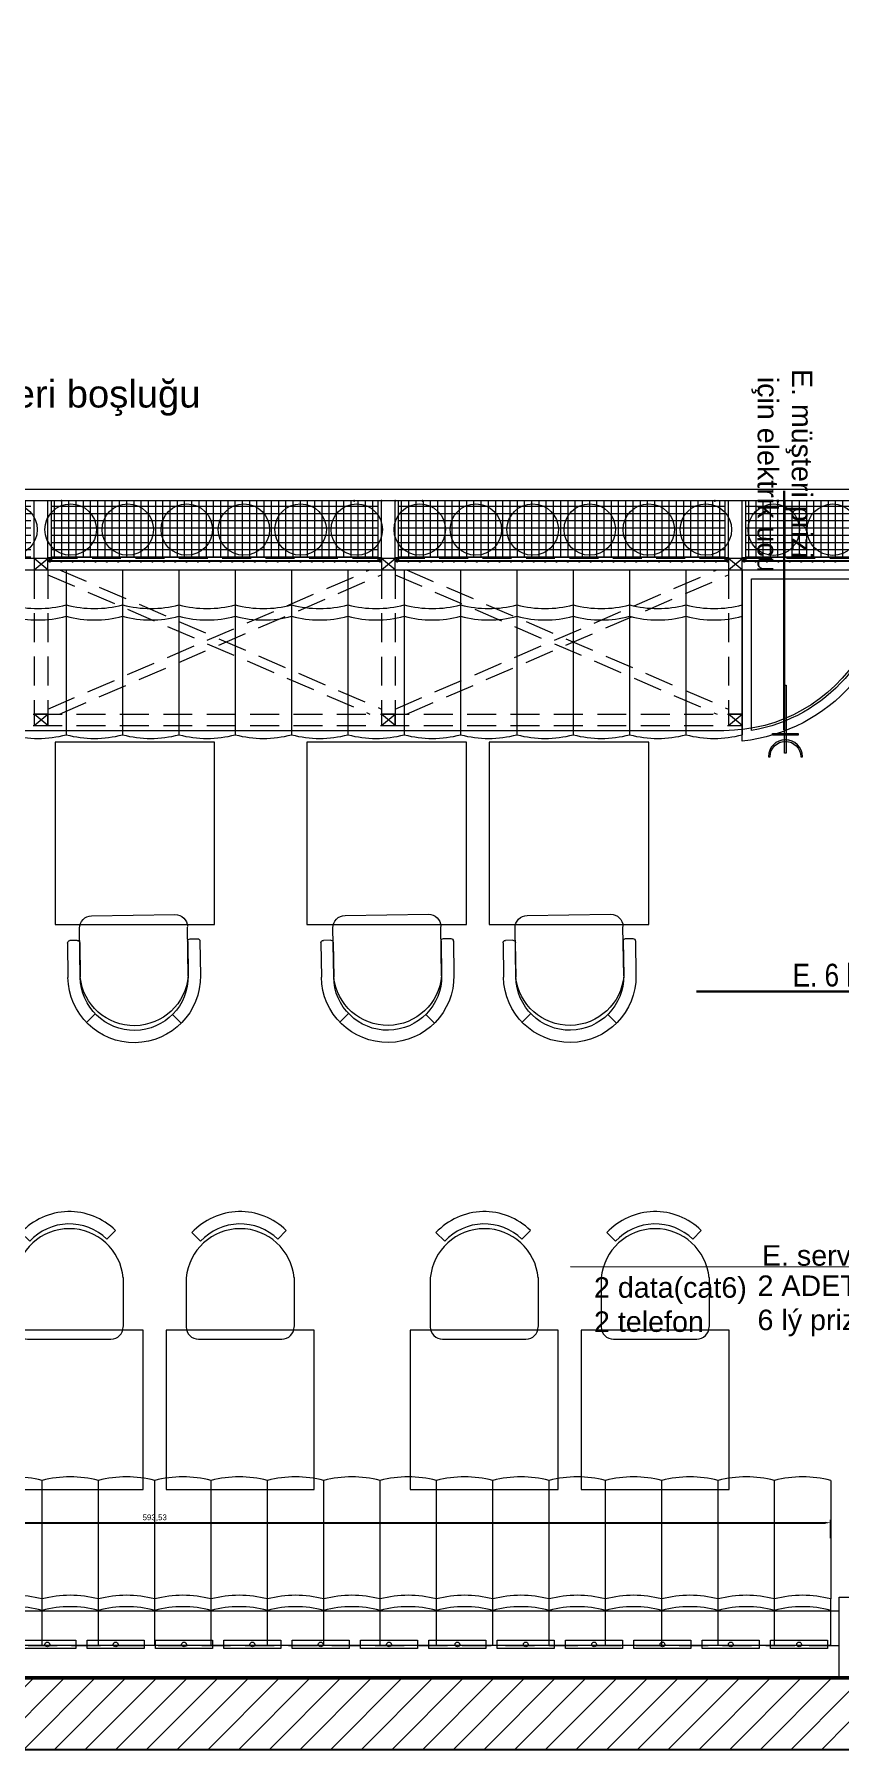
# Model space of a CAD drawing. Header units: millimetres. Extents: x 54215 to 67697, y 23496 to 56611.
# Drawn here: x 60678 to 61032, y 46832 to 47584 of the extents above; entities that cross this region are included whole.
import ezdxf

# ---------------------------------------------------------------- set-up
doc = ezdxf.new("R2010")
doc.units = ezdxf.units.MM
doc.linetypes.add('DASHED', pattern=[19.049999999999997, 12.7, -6.349999999999998])
for name, color, linetype, lineweight in [('- 0.09', 9, 'Continuous', 9), ('- 0.50', 30, 'Continuous', 50), ('1-kutu profil', 5, 'Continuous', 0), ('no3_ahsap gorunus on ince', 32, 'Continuous', 13), ('no3_duvar kaplama', 8, 'Continuous', 0), ('no3_elektrik işaretleri', 10, 'Continuous', 0), ('no3_kutu profil gorunus', 8, 'Continuous', 0), ('no3_kutuprofil kesit', 74, 'Continuous', 18), ('no3_tefriş arka ince', 65, 'Continuous', 13), ('no3_tefriş izdüşüm', 87, 'Continuous', 15), ('no3_yazı elektrik', 10, 'Continuous', 0), ('t_elektrik', 1, 'Continuous', 30), ('t_yazı', 154, 'Continuous', 25)]:
    doc.layers.add(name, color=color, linetype=linetype, lineweight=lineweight)
doc.layers.add('0 rölöve', color=7, linetype='Continuous', true_color=0xf1380e)
for name, color, linetype, lineweight, true_color in [('no3_ahsap kesit on', 7, 'Continuous', 20, 0xfca103), ('no3_sandalye masa', 7, 'Continuous', 15, 0x9e0025), ('no3_tefriş ön ince', 7, 'Continuous', 18, 0x8c1aff)]:
    doc.layers.add(name, color=color, linetype=linetype, lineweight=lineweight, true_color=true_color)
doc.styles.add('1.50', font='ARIALN.TTF', dxfattribs={"height": 10})
doc.styles.get("Standard").update_dxf_attribs({"font": 'arial.ttf'})
doc.dimstyles.new('ISO-25', dxfattribs={"dimtxt": 2.5, "dimasz": 2.5, "dimexe": 1.25, "dimexo": 0.625, "dimtad": 1, "dimtxsty": 'Standard', "dimcen": 2.5, "dimadec": 0, "dimazin": 0, "dimtfac": 1, "dimtmove": 0, "dimatfit": 3, "dimfxl": 1, "dimarcsym": 0})

# ---------------------------------------------------------------- blocks, each defined once
blk = doc.blocks.new('madalyon kolçaklı')
at = {"layer": 'no3_sandalye masa'}
for p, q in [((4863.147661592801, 1691.911436636101, 1.01617783e-08), (4859.286053563566, 1695.664044564981, 1.01617783e-08)), ((4897.035227537055, 1692.796708558625, 1.01617783e-08), (4900.787835465933, 1696.658316587859, 1.01617783e-08)), ((4851.446374099143, 1660.729588599074, 1.01617783e-08), (4851.44682958563, 1675.806511669628, 1.01617783e-08)), ((4856.831444034483, 1675.775450875446, 1.01617783e-08), (4856.830793338531, 1654.236989346991, 1.01617783e-08)), ((4856.830989481537, 1660.729425924977, 1.01617783e-08), (4856.831444967941, 1675.806348995448, 1.01617783e-08)), ((4904.197536841923, 1676.02376821663, 1.01617783e-08), (4904.196886146722, 1654.485306687609, 1.01617783e-08)), ((4904.215604843923, 1660.727994394985, 1.01617783e-08), (4904.216060331581, 1675.804917464075, 1.01617783e-08)), ((4909.600220225566, 1660.727831721454, 1.01617783e-08), (4909.600675713307, 1675.804754790628, 1.01617783e-08)), ((4855.777456315483, 1659.65253467628, 1.01617783e-08), (4852.543982364013, 1659.652632362569, 1.01617783e-08)), ((4905.26907293904, 1659.65103949213, 1.01617783e-08), (4908.502546891057, 1659.650941805067, 1.01617783e-08)), ((4862.215246980232, 1648.883109409857, 1.01617783e-08), (4898.812101479025, 1648.882003787103, 1.01617783e-08))]:
    blk.add_line(p, q, dxfattribs=at)
for centre, radius, start, end in [((4880.523752649781, 1675.805633229782, 1.01617783e-08), 29.07692307676503, 359.9982690281315, 179.9982690281314), ((4880.526554382396, 1673.598433568689, 1.01617783e-08), 23.79490825268655, 5.395363605496814, 174.7506173611135), ((4880.523752649781, 1675.805633229782, 1.01617783e-08), 23.69230769223376, 359.9982690281315, 179.9982690281314), ((4852.544014898835, 1660.729555439013, 1.01617783e-08), 1.076923076919996, 177.7940415077246, 269.9982690586908), ((4855.777488850851, 1660.729457751951, 1.01617783e-08), 1.076923076919795, 269.9982690586908, 357.5063626607205), ((4905.269105475782, 1660.727962566545, 1.01617783e-08), 1.076923076919795, 182.4901753923731, 269.9982690586908), ((4908.502579425835, 1660.727864881472, 1.01617783e-08), 1.076923076919996, 269.9982690586908, 2.202496544016884), ((4862.215409654134, 1654.267724791998, 1.01617783e-08), 5.38461538459849, 179.9982690281314, 269.9982690586908), ((4898.812264152931, 1654.266619169243, 1.01617783e-08), 5.38461538459849, 269.9982690586908, 359.9982690281315)]:
    blk.add_arc(centre, radius, start, end, dxfattribs=at)
blk = doc.blocks.new('asmakatplanblok')
at = {"layer": '- 0.09'}
h = blk.add_hatch(dxfattribs=at)
h.set_pattern_fill('ANSI31', color=256, scale=3)
h.set_pattern_definition([(45, (61649.38900698367, 25204.2908444879), (-6.735192090801863, 6.735192090801865), [])])
h.paths.add_polyline_path([(64394.00048439352, 26197.68444731316), (64394.00048439352, 26174.39249642639), (64406.23510970133, 26174.39249642639), (64406.23510970133, 26197.68444731316)])
h.paths.add_polyline_path([(64138.50048439352, 26868.78180194117), (63630.50048439355, 26869.78180194116), (63630.50048439355, 26835.78180194117), (64138.50048439352, 26835.78180194117)])
h.paths.add_polyline_path([(62945.00048439354, 26019.78180194116), (64136.00048439354, 26019.78180194116), (64136.00048439354, 26051.28180194117), (63630.50048439355, 26051.28180194117), (63630.50048439355, 26020.78180194117), (63557.50048439355, 26020.78180194117), (63557.50048439355, 26051.28180194117), (62945.00048439354, 26051.28180194117)])
h.paths.add_polyline_path([(63557.00048439357, 26868.78180194117), (62945.00048439354, 26868.78180194117), (62945.00048439354, 26834.78180194116), (63557.00048439355, 26834.78180194116)])
h.paths.add_polyline_path([(64209.00048439355, 26019.78180194116), (64433.01596414103, 26019.78180194116), (64433.01596414103, 26868.78180194117), (64212.00048439354, 26868.78180194117), (64212.00048439354, 26831.78180194116), (64347.50048439354, 26831.78180194116), (64347.50048439354, 26823.28180194117), (64394.00048439352, 26823.28180194117), (64394.00048439352, 26085.78180194117), (64372.06451589317, 26085.78180194117), (64372.06451589317, 26051.28180194117), (64209.00048439355, 26051.28180194117)])
at = {"layer": 'no3_duvar kaplama'}
h = blk.add_hatch(dxfattribs=at)
h.set_pattern_fill('NET', color=256)
h.set_pattern_definition([(9.199999999999998e-15, (-1.45519e-11, 0), (0, 3.174999999999998), []), (90, (-1.45519e-11, 0), (-3.174999999999998, 2e-16), [])])
edge = h.paths.add_edge_path(flags=17)
edge.add_line((63565.35333459888, 26567.82364310756), (63512.04525068808, 26567.82364310756))
edge.add_line((63512.04525068808, 26567.82364310756), (63512.04525068808, 26543.07889600084))
edge.add_line((63512.04525068808, 26543.07889600084), (63572.23685148214, 26543.07889600084))
edge.add_arc((63502.50048439352, 26537.00937334391), 70.00000000000753, 4.974218061164924, 26.11688853062726)
edge = h.paths.add_edge_path()
edge.add_line((63600.27381252236, 26567.5183986771), (63565.35333459888, 26567.82364310755))
edge.add_arc((63502.50048439352, 26537.00937334391), 70.00000000000765, 4.974218061164777, 26.11688853062708, ccw=False)
edge.add_line((63572.23685148214, 26543.07889600084), (63611.29919174477, 26542.77365157038))
edge.add_line((63611.29919174477, 26542.77365157038), (63600.27381252233, 26567.5183986771))
h.paths.add_polyline_path([(63503.04525068808, 26567.82364310756), (63359.65905911447, 26567.82364310756), (63359.65905911447, 26543.07889600084), (63503.04525068808, 26543.07889600084)], flags=17)
h.paths.add_polyline_path([(63350.65905911443, 26567.82364310756), (63207.27286754082, 26567.82364310756), (63207.27286754082, 26543.07889600084), (63350.65905911443, 26543.07889600084)], flags=17)
h.paths.add_polyline_path([(63198.27286754081, 26567.82364310756), (63054.88667596718, 26567.82364310756), (63054.88667596718, 26543.07889600084), (63198.27286754081, 26543.07889600084)], flags=17)
edge = h.paths.add_edge_path()
edge.add_line((63597.89802330107, 26567.82364310756), (62895.00048439355, 26567.82364310756))
edge.add_line((63045.88667596719, 26543.07889600084), (63045.88667596719, 26567.82364310756))
edge.add_line((63045.88667596719, 26543.07889600084), (62902.50048439357, 26543.07889600084))
edge.add_line((62902.50048439357, 26543.07889600084), (62902.50048439357, 26567.82364310756))
at = {"layer": '- 0.50'}
blk.add_line((62945.00048439354, 26051.28180194117), (63557.50048439355, 26051.28180194117), dxfattribs=at)
at = {"layer": '0 rölöve'}
blk.add_lwpolyline([(64212.00048439354, 26868.78180194117), (64433.01596414103, 26868.78180194117), (64433.01596414103, 26019.78180194116), (62945.00048439354, 26019.78180194116)], dxfattribs=at)
at = {"layer": 'no3_ahsap gorunus on ince'}
for p, q in [((62949.40048439356, 26080.68180194117), (63552.66216507872, 26080.68180194117)), ((63522.00048439354, 26051.28180194116), (62945.91333565527, 26051.28180194116))]:
    blk.add_line(p, q, dxfattribs=at)
at = {"layer": 'no3_ahsap kesit on'}
for points in [[(63192.99534388887, 26067.78180194116), (63217.99470132577, 26067.78180194116), (63217.99470132577, 26064.18180194116), (63192.99534388887, 26064.18180194116), (63192.99534388887, 26067.78180194116)], [(63222.99470132577, 26067.78180194116), (63247.99405876268, 26067.78180194116), (63247.99405876268, 26064.18180194116), (63222.99470132577, 26064.18180194116), (63222.99470132577, 26067.78180194116)], [(63252.99405876268, 26067.78180194116), (63277.9934161996, 26067.78180194116), (63277.9934161996, 26064.18180194116), (63252.99405876268, 26064.18180194116), (63252.99405876268, 26067.78180194116)], [(63282.99341619961, 26067.78180194116), (63307.99277363652, 26067.78180194116), (63307.99277363652, 26064.18180194116), (63282.99341619961, 26064.18180194116), (63282.99341619961, 26067.78180194116)], [(63312.99277363652, 26067.78180194116), (63337.99213107344, 26067.78180194116), (63337.99213107344, 26064.18180194116), (63312.99277363652, 26064.18180194116), (63312.99277363652, 26067.78180194116)], [(63342.99213107343, 26067.78180194116), (63367.99148851035, 26067.78180194116), (63367.99148851035, 26064.18180194116), (63342.99213107343, 26064.18180194116), (63342.99213107343, 26067.78180194116)], [(63372.99148851035, 26067.78180194116), (63397.99084594726, 26067.78180194116), (63397.99084594726, 26064.18180194116), (63372.99148851035, 26064.18180194116), (63372.99148851035, 26067.78180194116)], [(63402.99084594726, 26067.78180194116), (63427.99020338418, 26067.78180194116), (63427.99020338418, 26064.18180194116), (63402.99084594726, 26064.18180194116), (63402.99084594726, 26067.78180194116)], [(63432.99020338418, 26067.78180194116), (63457.98956082107, 26067.78180194116), (63457.98956082107, 26064.18180194116), (63432.99020338418, 26064.18180194116), (63432.99020338418, 26067.78180194116)], [(63462.98956082107, 26067.78180194116), (63487.98891825801, 26067.78180194116), (63487.98891825801, 26064.18180194116), (63462.98956082107, 26064.18180194116), (63462.98956082107, 26067.78180194116)], [(63492.98891825799, 26067.78180194116), (63517.98827569492, 26067.78180194116), (63517.98827569492, 26064.18180194116), (63492.98891825799, 26064.18180194116), (63492.98891825799, 26067.78180194116)], [(63522.98827569492, 26067.78180194116), (63547.98763313182, 26067.78180194116), (63547.98763313182, 26064.18180194116), (63522.98827569492, 26064.18180194116), (63522.98827569492, 26067.78180194116)]]:
    blk.add_lwpolyline(points, dxfattribs=at)
at = {"layer": 'no3_duvar kaplama'}
blk.add_lwpolyline([(63553.10048439354, 26051.28180194117), (63553.10048439354, 26086.68180194117), (63648.75048439355, 26086.68180194117)], dxfattribs=at)
at = {"layer": 'no3_kutu profil gorunus'}
for p, q in [((63598.03798161932, 26572.82364310755), (62895.00048439355, 26572.82364310755)), ((63602.98070104159, 26567.82364310756), (62895.00048439355, 26567.82364310756)), ((63199.77286754082, 26542.60510101832), (63199.77286754082, 26567.82364310756)), ((63205.77286754082, 26542.60510101832), (63205.77286754082, 26567.82364310756)), ((63207.27286754082, 26543.07889600084), (63207.27286754082, 26567.82364310756)), ((63350.65905911443, 26543.07889600084), (63350.65905911443, 26567.82364310756)), ((63352.15905911447, 26542.60510101832), (63352.15905911447, 26567.82364310756)), ((63358.15905911443, 26542.60510101832), (63358.15905911443, 26567.82364310756)), ((63359.65905911447, 26543.07889600084), (63359.65905911447, 26567.82364310756)), ((63503.04525068808, 26543.07889600084), (63503.04525068808, 26567.82364310756)), ((63504.54525068808, 26542.60510101832), (63504.54525068808, 26567.82364310756)), ((63510.54525068808, 26542.60510101832), (63510.54525068808, 26567.82364310756)), ((63512.04525068808, 26543.07889600084), (63512.04525068808, 26567.82364310756)), ((63352.15905911443, 26541.27889600083), (63205.77286754082, 26541.27889600084)), ((63350.65905911443, 26543.07889600084), (63207.27286754082, 26543.07889600084)), ((63350.65905911443, 26541.57889600084), (63207.27286754082, 26541.57889600084)), ((63504.54525068808, 26541.27889600083), (63358.15905911443, 26541.27889600084)), ((63503.04525068808, 26543.07889600084), (63359.65905911447, 26543.07889600084)), ((63503.04525068808, 26541.57889600084), (63359.65905911447, 26541.57889600084)), ((63612.80534500683, 26541.27889600084), (63510.54525068808, 26541.27889600084)), ((63611.30534500683, 26543.07889600084), (63512.04525068808, 26543.07889600084)), ((63611.30534500683, 26541.57889600084), (63512.04525068808, 26541.57889600084)), ((62895.00048439357, 26537.60510101832), (63618.80534500683, 26537.60510101832))]:
    blk.add_line(p, q, dxfattribs=at)
at = {"layer": 'no3_kutu profil gorunus', "linetype": 'DASHED'}
for p, q in [((63618.80534500683, 26542.57889600085), (62895.00048439352, 26542.57889600085)), ((63199.77286754082, 26537.60510101833), (63199.77286754082, 26469.30510101833)), ((63205.77286754082, 26537.60510101832), (63205.77286754082, 26469.30510101832)), ((63205.77286754081, 26476.48407801114), (63347.12000471463, 26537.60510101832)), ((63205.77286754081, 26535.42612402548), (63347.12000471466, 26474.30510101831)), ((63210.81192194061, 26537.60510101832), (63352.15905911443, 26476.48407801116)), ((63210.81192194061, 26474.30510101831), (63352.15905911443, 26535.42612402548)), ((63352.15905911447, 26537.57889600083), (63352.15905911447, 26469.27889600084)), ((63358.15905911443, 26537.60510101832), (63358.15905911443, 26469.30510101832)), ((63358.15905911434, 26476.45787299366), (63499.50619628817, 26537.57889600083)), ((63358.15905911434, 26535.39991900801), (63499.5061962882, 26474.27889600084)), ((63363.19811351414, 26537.57889600085), (63504.54525068798, 26476.45787299369)), ((63363.19811351414, 26474.27889600084), (63504.54525068798, 26535.39991900801)), ((63504.54525068799, 26537.57889600083), (63504.54525068799, 26469.27889600084)), ((63510.54525068798, 26537.57889600083), (63510.54525068798, 26469.27889600084)), ((62894.48474897863, 26474.30510101831), (63510.54525068795, 26474.30510101831)), ((63199.77286754082, 26469.30510101832), (63205.77286754082, 26474.30510101832)), ((63205.77286754082, 26469.30510101832), (63199.77286754082, 26474.30510101832)), ((63352.15905911447, 26469.30510101832), (63358.15905911443, 26474.30510101832)), ((63358.15905911443, 26469.30510101832), (63352.15905911447, 26474.30510101832)), ((63504.54525068798, 26469.27889600084), (63510.54525068798, 26474.27889600084)), ((63510.54525068798, 26469.27889600084), (63504.54525068798, 26474.27889600084)), ((62894.48474897863, 26469.30510101832), (63510.54525068795, 26469.30510101832))]:
    blk.add_line(p, q, dxfattribs=at)
for points in [[(63199.77286754082, 26469.30510101832), (63205.77286754082, 26469.30510101832), (63205.77286754082, 26474.30510101832), (63199.77286754082, 26474.30510101832)], [(63352.15905911447, 26469.30510101832), (63358.15905911443, 26469.30510101832), (63358.15905911443, 26474.30510101832), (63352.15905911447, 26474.30510101832)], [(63504.54525068798, 26469.27889600084), (63510.54525068798, 26469.27889600084), (63510.54525068798, 26474.27889600084), (63504.54525068798, 26474.27889600084)]]:
    blk.add_lwpolyline(points, close=True, dxfattribs=at)
at = {"layer": 'no3_kutuprofil kesit'}
for p, q in [((63199.77286754082, 26537.60510101832), (63205.77286754082, 26542.60510101832)), ((63205.77286754082, 26537.60510101832), (63199.77286754082, 26542.60510101832)), ((63207.27286754082, 26543.07889600084), (63205.77286754082, 26541.57889600084)), ((63207.27286754082, 26541.57889600084), (63205.77286754082, 26543.07889600084)), ((63352.15905911443, 26543.07889600084), (63350.65905911443, 26541.57889600084)), ((63352.15905911443, 26541.57889600084), (63350.65905911443, 26543.07889600084)), ((63352.15905911447, 26537.60510101832), (63358.15905911443, 26542.60510101832)), ((63358.15905911443, 26537.60510101832), (63352.15905911447, 26542.60510101832)), ((63359.65905911447, 26543.07889600084), (63358.15905911443, 26541.57889600084)), ((63359.65905911447, 26541.57889600084), (63358.15905911443, 26543.07889600084)), ((63504.54525068808, 26543.07889600084), (63503.04525068808, 26541.57889600084)), ((63504.54525068808, 26541.57889600084), (63503.04525068808, 26543.07889600084)), ((63504.54525068808, 26537.60510101832), (63510.54525068808, 26542.60510101832)), ((63510.54525068808, 26537.60510101832), (63504.54525068808, 26542.60510101832)), ((63512.04525068808, 26543.07889600084), (63510.54525068808, 26541.57889600084)), ((63512.04525068808, 26541.57889600084), (63510.54525068808, 26543.07889600084))]:
    blk.add_line(p, q, dxfattribs=at)
for points in [[(63199.77286754082, 26537.60510101832), (63205.77286754082, 26537.60510101832), (63205.77286754082, 26542.60510101832), (63199.77286754082, 26542.60510101832)], [(63207.27286754082, 26543.07889600084), (63207.27286754082, 26541.57889600084), (63205.77286754082, 26541.57889600084), (63205.77286754082, 26543.07889600084)], [(63352.15905911443, 26543.07889600084), (63352.15905911443, 26541.57889600084), (63350.65905911443, 26541.57889600084), (63350.65905911443, 26543.07889600084)], [(63352.15905911447, 26537.60510101832), (63358.15905911443, 26537.60510101832), (63358.15905911443, 26542.60510101832), (63352.15905911447, 26542.60510101832)], [(63359.65905911447, 26543.07889600084), (63359.65905911447, 26541.57889600084), (63358.15905911443, 26541.57889600084), (63358.15905911443, 26543.07889600084)], [(63504.54525068808, 26543.07889600084), (63504.54525068808, 26541.57889600084), (63503.04525068808, 26541.57889600084), (63503.04525068808, 26543.07889600084)], [(63504.54525068808, 26537.60510101832), (63510.54525068808, 26537.60510101832), (63510.54525068808, 26542.60510101832), (63504.54525068808, 26542.60510101832)], [(63512.04525068808, 26543.07889600084), (63512.04525068808, 26541.57889600084), (63510.54525068808, 26541.57889600084), (63510.54525068808, 26543.07889600084)]]:
    blk.add_lwpolyline(points, close=True, dxfattribs=at)
for centre, radius in [((63206.60294400822, 26541.12889600083), 0.15), ((63211.60294400822, 26541.12889600083), 0.15), ((63216.60294400824, 26541.12889600083), 0.15), ((63221.60294400822, 26541.12889600083), 0.15), ((63226.60294400821, 26541.12889600083), 0.15), ((63231.60294400822, 26541.12889600083), 0.15), ((63236.60294400824, 26541.12889600083), 0.15), ((63241.60294400821, 26541.12889600083), 0.15), ((63246.60294400822, 26541.12889600083), 0.15), ((63251.60294400824, 26541.12889600083), 0.15), ((63256.60294400822, 26541.12889600083), 0.15), ((63261.60294400822, 26541.12889600083), 0.15), ((63266.60294400824, 26541.12889600083), 0.15), ((63271.60294400822, 26541.12889600083), 0.15), ((63276.60294400822, 26541.12889600083), 0.15), ((63281.60294400824, 26541.12889600083), 0.15), ((63286.60294400822, 26541.12889600083), 0.15), ((63291.60294400822, 26541.12889600083), 0.15), ((63296.60294400822, 26541.12889600083), 0.15), ((63301.60294400822, 26541.12889600083), 0.15), ((63306.60294400821, 26541.12889600083), 0.15), ((63311.60294400822, 26541.12889600083), 0.15), ((63316.60294400824, 26541.12889600083), 0.15), ((63321.60294400821, 26541.12889600083), 0.15), ((63326.60294400822, 26541.12889600083), 0.15), ((63331.60294400824, 26541.12889600083), 0.15), ((63336.60294400822, 26541.12889600083), 0.15), ((63341.60294400822, 26541.12889600083), 0.15), ((63346.60294400824, 26541.12889600083), 0.15), ((63351.60294400822, 26541.12889600083), 0.15), ((63358.98913558186, 26541.12889600083), 0.15), ((63363.98913558186, 26541.12889600083), 0.15), ((63368.98913558186, 26541.12889600083), 0.15), ((63373.98913558186, 26541.12889600083), 0.15), ((63378.98913558186, 26541.12889600083), 0.15), ((63383.98913558186, 26541.12889600083), 0.15), ((63388.98913558186, 26541.12889600083), 0.15), ((63393.98913558186, 26541.12889600083), 0.15), ((63398.98913558186, 26541.12889600083), 0.15), ((63403.98913558186, 26541.12889600083), 0.15), ((63408.98913558186, 26541.12889600083), 0.15), ((63413.98913558186, 26541.12889600083), 0.15), ((63418.98913558186, 26541.12889600083), 0.15), ((63423.98913558186, 26541.12889600083), 0.15), ((63428.98913558186, 26541.12889600083), 0.15), ((63433.98913558186, 26541.12889600083), 0.15), ((63438.98913558186, 26541.12889600083), 0.15), ((63443.98913558186, 26541.12889600083), 0.15), ((63448.98913558186, 26541.12889600083), 0.15), ((63453.98913558186, 26541.12889600083), 0.15), ((63458.98913558186, 26541.12889600083), 0.15), ((63463.98913558186, 26541.12889600083), 0.15), ((63468.98913558186, 26541.12889600083), 0.15), ((63473.98913558186, 26541.12889600083), 0.15), ((63478.98913558186, 26541.12889600083), 0.15), ((63483.98913558186, 26541.12889600083), 0.15), ((63488.98913558186, 26541.12889600083), 0.15), ((63493.98913558186, 26541.12889600083), 0.15), ((63498.98913558186, 26541.12889600083), 0.15), ((63503.98913558186, 26541.12889600083), 0.15), ((63511.37532715549, 26541.12889600083), 0.15), ((63516.37532715549, 26541.12889600083), 0.15), ((63521.37532715548, 26541.12889600083), 0.15), ((63526.37532715549, 26541.12889600083), 0.15), ((63531.37532715549, 26541.12889600083), 0.15), ((63536.37532715548, 26541.12889600083), 0.15), ((63541.37532715549, 26541.12889600083), 0.15), ((63546.37532715549, 26541.12889600083), 0.15), ((63551.37532715549, 26541.12889600083), 0.15), ((63205.49502260733, 26065.98180194116), 1.05), ((63235.49438004423, 26065.98180194116), 1.05), ((63265.49373748115, 26065.98180194116), 1.05), ((63295.49309491806, 26065.98180194116), 1.05), ((63325.49245235497, 26065.98180194116), 1.05), ((63355.49180979188, 26065.98180194116), 1.05), ((63385.4911672288, 26065.98180194116), 1.05), ((63415.49052466572, 26065.98180194116), 1.05), ((63445.48988210264, 26065.98180194116), 1.05), ((63475.48923953955, 26065.98180194116), 1.05), ((63505.48859697647, 26065.98180194116), 1.05), ((63535.48795441338, 26065.98180194116), 1.05)]:
    blk.add_circle(centre, radius, dxfattribs=at)
at = {"layer": 'no3_tefriş arka ince', "linetype": 'DASHED'}
blk.add_lwpolyline([(62949.40048439356, 26065.53180194116), (63553.10048439354, 26065.53180194116)], dxfattribs=at)
at = {"layer": 'no3_tefriş izdüşüm'}
for points in [[(63568.36979774269, 26731.50705258814), (63568.36979774269, 26731.50705258814, 0.4437409908051688), (63502.50048439352, 26834.78180194116), (62882.00048439354, 26834.78180194116)], [(63564.27894445402, 26569.92474775398), (63564.27894445402, 26569.92474775398, -0.5660524860642414), (63502.50048439352, 26467.00937334388), (62894.48595895295, 26467.00937334388)]]:
    blk.add_lwpolyline(points, format="xyb", dxfattribs=at)
blk = doc.blocks.new('sedirrwe')
at = {"layer": 'no3_tefriş ön ince'}
for p, q in [((-1399.09784092661, 4164.687317368189), (-1378.701716790576, 4164.687317368174)), ((-1399.09784092661, 3571.157266830618), (-1399.09784092661, 4164.687317368189)), ((-1378.701716790565, 4164.687317368211), (-1326.705592654543, 4164.687317368174)), ((-1399.09784092661, 4139.956898595786), (-1378.701716790576, 4139.956898595774)), ((-1378.701716790565, 4139.95689859581), (-1326.705592654543, 4139.956898595774)), ((-1399.09784092661, 4115.226479823386), (-1378.701716790576, 4115.226479823371)), ((-1378.701716790565, 4115.226479823416), (-1326.705592654543, 4115.226479823371)), ((-1399.09784092661, 4090.496061050994), (-1378.701716790576, 4090.496061050981)), ((-1378.701716790565, 4090.496061051017), (-1326.705592654543, 4090.496061050981)), ((-1399.09784092661, 4065.765642278593), (-1378.701716790576, 4065.76564227858)), ((-1378.701716790565, 4065.765642278615), (-1326.705592654543, 4065.76564227858)), ((-1399.09784092661, 4041.035223506193), (-1378.701716790576, 4041.035223506179)), ((-1378.701716790565, 4041.035223506216), (-1326.705592654543, 4041.035223506179)), ((-1399.09784092661, 4016.304804733795), (-1378.701716790576, 4016.304804733779)), ((-1378.701716790565, 4016.304804733816), (-1326.705592654543, 4016.304804733779)), ((-1399.09784092661, 3991.574385961394), (-1378.701716790576, 3991.574385961379)), ((-1378.701716790565, 3991.574385961423), (-1326.705592654543, 3991.574385961379)), ((-1399.09784092661, 3966.843967189002), (-1378.701716790576, 3966.843967188987)), ((-1378.701716790565, 3966.843967189023), (-1326.705592654543, 3966.843967188987)), ((-1399.09784092661, 3942.113548416602), (-1378.701716790576, 3942.113548416586)), ((-1378.701716790565, 3942.113548416623), (-1326.705592654543, 3942.113548416586)), ((-1399.09784092661, 3917.3831296442), (-1378.701716790576, 3917.383129644186)), ((-1378.701716790565, 3917.383129644223), (-1326.705592654543, 3917.383129644186)), ((-1399.09784092661, 3892.6527108718), (-1378.701716790576, 3892.652710871786)), ((-1378.701716790565, 3892.652710871822), (-1326.705592654543, 3892.652710871786)), ((-1399.09784092661, 3867.9222920994), (-1378.701716790576, 3867.922292099385)), ((-1378.701716790565, 3867.922292099429), (-1326.705592654543, 3867.922292099385)), ((-1399.09784092661, 3843.191873327007), (-1378.701716790576, 3843.191873326992)), ((-1378.701716790565, 3843.191873327029), (-1326.705592654543, 3843.191873326992)), ((-1399.09784092661, 3818.461454554607), (-1378.701716790576, 3818.461454554593)), ((-1378.701716790565, 3818.461454554628), (-1326.705592654543, 3818.461454554593)), ((-1399.09784092661, 3793.731035782207), (-1378.701716790576, 3793.731035782192)), ((-1378.701716790565, 3793.731035782228), (-1326.705592654543, 3793.731035782192)), ((-1399.09784092661, 3769.000617009806), (-1378.701716790576, 3769.000617009792)), ((-1378.701716790565, 3769.000617009828), (-1326.705592654543, 3769.000617009792)), ((-1399.09784092661, 3744.270198237405), (-1378.701716790576, 3744.270198237391)), ((-1378.701716790565, 3744.270198237436), (-1326.705592654543, 3744.270198237391)), ((-1399.09784092661, 3719.539779465014), (-1378.701716790576, 3719.539779464998)), ((-1378.701716790565, 3719.539779465035), (-1326.705592654543, 3719.539779464998)), ((-1399.09784092661, 3694.809360692612), (-1378.701716790576, 3694.809360692598)), ((-1378.701716790565, 3694.809360692634), (-1326.705592654543, 3694.809360692598)), ((-1399.09784092661, 3670.078941920212), (-1378.701716790576, 3670.078941920198)), ((-1378.701716790565, 3670.078941920234), (-1326.705592654543, 3670.078941920198)), ((-1399.09784092661, 3645.348523147812), (-1378.701716790576, 3645.348523147797)), ((-1378.701716790565, 3645.348523147833), (-1326.705592654543, 3645.348523147797)), ((-1399.09784092661, 3620.618104375419), (-1378.701716790576, 3620.618104375406)), ((-1378.701716790565, 3620.618104375441), (-1326.705592654543, 3620.618104375406)), ((-1399.09784092661, 3595.887685603019), (-1378.701716790576, 3595.887685603005)), ((-1378.701716790565, 3595.88768560304), (-1326.705592654543, 3595.887685603005)), ((-1399.09784092661, 3571.157266830618), (-1378.701716790576, 3571.157266830603)), ((-1326.705592654543, 3571.157266830603), (-1378.701716790576, 3571.157266830603))]:
    blk.add_line(p, q, dxfattribs=at)
for centre in [(-1430.565064744994, 4152.32210798197), (-1425.565064744995, 4152.32210798197), (-1373.568940608962, 4152.32210798197), (-1430.565064744994, 4127.591689209577), (-1425.565064744995, 4127.591689209577), (-1373.568940608962, 4127.591689209577), (-1430.565064744994, 4102.861270437177), (-1425.565064744995, 4102.861270437177), (-1373.568940608962, 4102.861270437177), (-1430.565064744994, 4078.130851664776), (-1425.565064744995, 4078.130851664776), (-1373.568940608962, 4078.130851664776), (-1430.565064744994, 4053.400432892376), (-1425.565064744995, 4053.400432892376), (-1373.568940608962, 4053.400432892376), (-1430.565064744994, 4028.670014119984), (-1425.565064744995, 4028.670014119984), (-1373.568940608962, 4028.670014119984), (-1430.565064744994, 4003.939595347581), (-1425.565064744995, 4003.939595347581), (-1373.568940608962, 4003.939595347581), (-1430.565064744994, 3979.209176575183), (-1425.565064744995, 3979.209176575183), (-1373.568940608962, 3979.209176575183), (-1430.565064744994, 3954.478757802783), (-1425.565064744995, 3954.478757802783), (-1373.568940608962, 3954.478757802783), (-1430.565064744994, 3929.748339030382), (-1425.565064744995, 3929.748339030382), (-1373.568940608962, 3929.748339030382), (-1430.565064744994, 3905.017920257989), (-1425.565064744995, 3905.017920257989), (-1373.568940608962, 3905.017920257989), (-1430.565064744994, 3880.287501485589), (-1425.565064744995, 3880.287501485589), (-1373.568940608962, 3880.287501485589), (-1430.565064744994, 3855.55708271319), (-1425.565064744995, 3855.55708271319), (-1373.568940608962, 3855.55708271319), (-1430.565064744994, 3830.826663940788), (-1425.565064744995, 3830.826663940788), (-1373.568940608962, 3830.826663940788), (-1430.565064744994, 3806.09624516839), (-1425.565064744995, 3806.09624516839), (-1373.568940608962, 3806.09624516839), (-1430.565064744994, 3781.365826395995), (-1425.565064744995, 3781.365826395995), (-1373.568940608962, 3781.365826395995), (-1430.565064744994, 3756.635407623595), (-1425.565064744995, 3756.635407623595), (-1373.568940608962, 3756.635407623595), (-1430.565064744994, 3731.904988851195), (-1425.565064744995, 3731.904988851195), (-1373.568940608962, 3731.904988851195), (-1430.565064744994, 3707.174570078795), (-1425.565064744995, 3707.174570078795), (-1373.568940608962, 3707.174570078795), (-1430.565064744994, 3682.444151306394), (-1425.565064744995, 3682.444151306394), (-1373.568940608962, 3682.444151306394), (-1430.565064744994, 3657.713732534001), (-1425.565064744995, 3657.713732534001), (-1373.568940608962, 3657.713732534001), (-1430.565064744994, 3632.983313761601), (-1425.565064744995, 3632.983313761601), (-1373.568940608962, 3632.983313761601), (-1430.565064744994, 3608.2528949892), (-1425.565064744995, 3608.2528949892), (-1373.568940608962, 3608.2528949892), (-1430.565064744994, 3583.5224762168), (-1425.565064744995, 3583.5224762168), (-1373.568940608962, 3583.5224762168)]:
    blk.add_arc(centre, 48.46722381838677, 345.2189969954507, 14.78100300454933, dxfattribs=at)
blk = doc.blocks.new('madalyon kolsuz')
at = {"layer": 'no3_sandalye masa'}
for p, q in [((4783.745104873839, 1623.266584053339, 1.01617783e-08), (4779.936782262139, 1627.074906665039, 1.01617783e-08)), ((4817.63282282773, 1623.657222634903, 1.01617783e-08), (4821.440320880213, 1627.464720687387, 1.01617783e-08)), ((4777.189518002325, 1607.213180679282, 1.01617783e-08), (4776.88056853273, 1585.676935053329, 1.01617783e-08)), ((4824.554312595949, 1606.783480261523, 1.01617783e-08), (4824.245363127094, 1585.247234634995, 1.01617783e-08)), ((4782.187835777103, 1580.246531219572, 1.01617783e-08), (4818.78092514805, 1579.72158291909, 1.01617783e-08))]:
    blk.add_line(p, q, dxfattribs=at)
for centre, radius, start, end in [((4800.879831396594, 1606.904231203767, 1.01617783e-08), 29.07692307676503, 45.0000000000046, 136.07624758268), ((4800.85103926271, 1604.697217563877, 1.01617783e-08), 23.79490825268655, 4.575210986628983, 173.9304647422456), ((4800.879831396594, 1606.904231203767, 1.01617783e-08), 23.69230769223376, 45.0000000000046, 136.3208886336604), ((4782.265073144416, 1585.630592626089, 1.01617783e-08), 5.38461538459849, 179.1781164092639, 269.1781164398234), ((4818.858162515367, 1585.105644325607, 1.01617783e-08), 5.38461538459849, 269.1781164398234, 359.1781164092639)]:
    blk.add_arc(centre, radius, start, end, dxfattribs=at)
blk = doc.blocks.new('dwfrtklş')
at = {"layer": 'no3_tefriş ön ince'}
for p, q in [((62895.00048439357, 26537.60510101832), (62895.00048439355, 26517.20897688228)), ((62917.01520015041, 26537.60510101832), (63510.54525068798, 26537.60510101832)), ((62917.01520015041, 26537.60510101832), (62917.01520015037, 26517.20897688228)), ((62917.01520015041, 26537.60510101832), (62917.01520015037, 26517.20897688228)), ((62941.74561892281, 26537.60510101832), (62941.7456189228, 26517.20897688228)), ((62966.47603769523, 26537.60510101832), (62966.47603769517, 26517.20897688228)), ((62991.2064564676, 26537.60510101832), (62991.20645646759, 26517.20897688228)), ((63015.93687523999, 26537.60510101832), (63015.93687523999, 26517.20897688228)), ((63040.6672940124, 26537.60510101832), (63040.66729401238, 26517.20897688228)), ((63065.3977127848, 26537.60510101832), (63065.39771278478, 26517.20897688228)), ((63090.12813155719, 26537.60510101832), (63090.12813155718, 26517.20897688228)), ((63114.8585503296, 26537.60510101832), (63114.85855032957, 26517.20897688228)), ((63139.58896910199, 26537.60510101832), (63139.58896910197, 26517.20897688228)), ((63164.31938787441, 26537.60510101832), (63164.31938787438, 26517.20897688228)), ((63189.04980664678, 26537.60510101832), (63189.04980664678, 26517.20897688228)), ((63213.78022541919, 26537.60510101832), (63213.78022541918, 26517.20897688228)), ((63238.51064419159, 26537.60510101832), (63238.51064419157, 26517.20897688228)), ((63263.24106296398, 26537.60510101832), (63263.24106296398, 26517.20897688228)), ((63287.97148173638, 26537.60510101832), (63287.97148173638, 26517.20897688228)), ((63312.70190050878, 26537.60510101832), (63312.70190050878, 26517.20897688228)), ((63337.43231928117, 26537.60510101832), (63337.43231928117, 26517.20897688228)), ((63362.16273805359, 26537.60510101832), (63362.16273805357, 26517.20897688228)), ((63386.89315682598, 26537.60510101832), (63386.89315682598, 26517.20897688228)), ((63411.62357559839, 26537.60510101832), (63411.62357559838, 26517.20897688228)), ((63436.35399437077, 26537.60510101832), (63436.35399437077, 26517.20897688228)), ((63461.08441314317, 26537.60510101832), (63461.08441314317, 26517.20897688228)), ((63485.81483191557, 26537.60510101832), (63485.81483191557, 26517.20897688228)), ((63510.54525068798, 26537.60510101832), (63510.54525068795, 26517.20897688228)), ((62895.00048439355, 26465.21285274625), (62895.00048439355, 26517.20897688228)), ((62917.01520015037, 26465.21285274625), (62917.01520015037, 26517.20897688228)), ((62917.01520015043, 26517.20897688227), (62917.01520015037, 26465.21285274625)), ((62941.74561892283, 26517.20897688227), (62941.7456189228, 26465.21285274625)), ((62966.47603769523, 26517.20897688227), (62966.47603769517, 26465.21285274625)), ((62991.20645646763, 26517.20897688227), (62991.20645646759, 26465.21285274625)), ((63015.93687524003, 26517.20897688227), (63015.93687523999, 26465.21285274625)), ((63040.66729401242, 26517.20897688227), (63040.66729401238, 26465.21285274625)), ((63065.39771278483, 26517.20897688227), (63065.39771278478, 26465.21285274625)), ((63090.12813155723, 26517.20897688227), (63090.12813155718, 26465.21285274625)), ((63114.85855032963, 26517.20897688227), (63114.85855032957, 26465.21285274625)), ((63139.58896910202, 26517.20897688227), (63139.58896910197, 26465.21285274625)), ((63164.31938787442, 26517.20897688227), (63164.31938787438, 26465.21285274625)), ((63189.04980664683, 26517.20897688227), (63189.04980664678, 26465.21285274625)), ((63213.78022541923, 26517.20897688227), (63213.78022541918, 26465.21285274625)), ((63238.51064419161, 26517.20897688227), (63238.51064419157, 26465.21285274625)), ((63263.24106296401, 26517.20897688227), (63263.24106296398, 26465.21285274625)), ((63287.97148173643, 26517.20897688227), (63287.97148173638, 26465.21285274625)), ((63312.7019005088, 26517.20897688227), (63312.70190050878, 26465.21285274625)), ((63337.43231928122, 26517.20897688227), (63337.43231928117, 26465.21285274625)), ((63362.1627380536, 26517.20897688227), (63362.16273805357, 26465.21285274625)), ((63386.89315682602, 26517.20897688227), (63386.89315682598, 26465.21285274625)), ((63411.62357559841, 26517.20897688227), (63411.62357559838, 26465.21285274625)), ((63436.35399437081, 26517.20897688227), (63436.35399437077, 26465.21285274625)), ((63461.08441314321, 26517.20897688227), (63461.08441314317, 26465.21285274625)), ((63485.81483191559, 26517.20897688227), (63485.81483191557, 26465.21285274625)), ((63510.54525068799, 26517.20897688227), (63510.54525068795, 26465.21285274625))]:
    blk.add_line(p, q, dxfattribs=at)
for centre, radius, start, end in [((62906.00784227197, 26559.17864278368), 38.57354176536727, 253.41961268965, 286.5803873103604), ((62906.00784227197, 26554.17864278368), 38.57354176536727, 253.41961268965, 286.5803873103604), ((62929.38040953659, 26569.0723248367), 48.46722381838677, 255.2189969954507, 284.7810030045493), ((62929.38040953659, 26564.0723248367), 48.46722381838677, 255.2189969954507, 284.7810030045493), ((62954.11082830899, 26569.0723248367), 48.46722381838677, 255.2189969954507, 284.7810030045493), ((62954.11082830899, 26564.0723248367), 48.46722381838677, 255.2189969954507, 284.7810030045493), ((62978.84124708138, 26569.0723248367), 48.46722381838677, 255.2189969954507, 284.7810030045493), ((62978.84124708138, 26564.0723248367), 48.46722381838677, 255.2189969954507, 284.7810030045493), ((63003.57166585379, 26569.0723248367), 48.46722381838677, 255.2189969954507, 284.7810030045493), ((63003.57166585379, 26564.0723248367), 48.46722381838677, 255.2189969954507, 284.7810030045493), ((63028.30208462617, 26569.0723248367), 48.46722381838677, 255.2189969954507, 284.7810030045493), ((63028.30208462617, 26564.0723248367), 48.46722381838677, 255.2189969954507, 284.7810030045493), ((63053.03250339857, 26569.0723248367), 48.46722381838677, 255.2189969954507, 284.7810030045493), ((63053.03250339857, 26564.0723248367), 48.46722381838677, 255.2189969954507, 284.7810030045493), ((63077.76292217099, 26569.0723248367), 48.46722381838677, 255.2189969954507, 284.7810030045493), ((63077.76292217099, 26564.0723248367), 48.46722381838677, 255.2189969954507, 284.7810030045493), ((63102.49334094338, 26569.0723248367), 48.46722381838677, 255.2189969954507, 284.7810030045493), ((63102.49334094338, 26564.0723248367), 48.46722381838677, 255.2189969954507, 284.7810030045493), ((63127.2237597158, 26569.0723248367), 48.46722381838677, 255.2189969954507, 284.7810030045493), ((63127.2237597158, 26564.0723248367), 48.46722381838677, 255.2189969954507, 284.7810030045493), ((63151.95417848817, 26569.0723248367), 48.46722381838677, 255.2189969954507, 284.7810030045493), ((63151.95417848817, 26564.0723248367), 48.46722381838677, 255.2189969954507, 284.7810030045493), ((63176.68459726057, 26569.0723248367), 48.46722381838677, 255.2189969954507, 284.7810030045493), ((63176.68459726057, 26564.0723248367), 48.46722381838677, 255.2189969954507, 284.7810030045493), ((63201.41501603298, 26569.0723248367), 48.46722381838677, 255.2189969954507, 284.7810030045493), ((63201.41501603298, 26564.0723248367), 48.46722381838677, 255.2189969954507, 284.7810030045493), ((63226.14543480537, 26569.0723248367), 48.46722381838677, 255.2189969954507, 284.7810030045493), ((63226.14543480537, 26564.0723248367), 48.46722381838677, 255.2189969954507, 284.7810030045493), ((63250.87585357777, 26569.0723248367), 48.46722381838677, 255.2189969954507, 284.7810030045493), ((63250.87585357777, 26564.0723248367), 48.46722381838677, 255.2189969954507, 284.7810030045493), ((63275.60627235017, 26569.0723248367), 48.46722381838677, 255.2189969954507, 284.7810030045493), ((63275.60627235017, 26564.0723248367), 48.46722381838677, 255.2189969954507, 284.7810030045493), ((63300.33669112257, 26569.0723248367), 48.46722381838677, 255.2189969954507, 284.7810030045493), ((63300.33669112257, 26564.0723248367), 48.46722381838677, 255.2189969954507, 284.7810030045493), ((63325.06710989497, 26569.0723248367), 48.46722381838677, 255.2189969954507, 284.7810030045493), ((63325.06710989497, 26564.0723248367), 48.46722381838677, 255.2189969954507, 284.7810030045493), ((63349.79752866738, 26569.0723248367), 48.46722381838677, 255.2189969954507, 284.7810030045493), ((63349.79752866738, 26564.0723248367), 48.46722381838677, 255.2189969954507, 284.7810030045493), ((63374.52794743978, 26569.0723248367), 48.46722381838677, 255.2189969954507, 284.7810030045493), ((63374.52794743978, 26564.0723248367), 48.46722381838677, 255.2189969954507, 284.7810030045493), ((63399.25836621216, 26569.0723248367), 48.46722381838677, 255.2189969954507, 284.7810030045493), ((63399.25836621216, 26564.0723248367), 48.46722381838677, 255.2189969954507, 284.7810030045493), ((63423.98878498457, 26569.0723248367), 48.46722381838677, 255.2189969954507, 284.7810030045493), ((63423.98878498457, 26564.0723248367), 48.46722381838677, 255.2189969954507, 284.7810030045493), ((63448.71920375696, 26569.0723248367), 48.46722381838677, 255.2189969954507, 284.7810030045493), ((63448.71920375696, 26564.0723248367), 48.46722381838677, 255.2189969954507, 284.7810030045493), ((63473.44962252938, 26569.0723248367), 48.46722381838677, 255.2189969954507, 284.7810030045493), ((63473.44962252938, 26564.0723248367), 48.46722381838677, 255.2189969954507, 284.7810030045493), ((63498.18004130176, 26569.0723248367), 48.46722381838677, 255.2189969954507, 284.7810030045493), ((63498.18004130176, 26564.0723248367), 48.46722381838677, 255.2189969954507, 284.7810030045493), ((62906.00784227197, 26502.18251864765), 38.57354176536727, 253.41961268965, 286.5803873103604), ((62929.38040953659, 26512.07620070067), 48.46722381838677, 255.2189969954507, 284.7810030045493), ((62954.11082830899, 26512.07620070067), 48.46722381838677, 255.2189969954507, 284.7810030045493), ((62978.84124708138, 26512.07620070067), 48.46722381838677, 255.2189969954507, 284.7810030045493), ((63003.57166585379, 26512.07620070067), 48.46722381838677, 255.2189969954507, 284.7810030045493), ((63028.30208462617, 26512.07620070067), 48.46722381838677, 255.2189969954507, 284.7810030045493), ((63053.03250339857, 26512.07620070067), 48.46722381838677, 255.2189969954507, 284.7810030045493), ((63077.76292217099, 26512.07620070067), 48.46722381838677, 255.2189969954507, 284.7810030045493), ((63102.49334094338, 26512.07620070067), 48.46722381838677, 255.2189969954507, 284.7810030045493), ((63127.2237597158, 26512.07620070067), 48.46722381838677, 255.2189969954507, 284.7810030045493), ((63151.95417848817, 26512.07620070067), 48.46722381838677, 255.2189969954507, 284.7810030045493), ((63176.68459726057, 26512.07620070067), 48.46722381838677, 255.2189969954507, 284.7810030045493), ((63201.41501603298, 26512.07620070067), 48.46722381838677, 255.2189969954507, 284.7810030045493), ((63226.14543480537, 26512.07620070067), 48.46722381838677, 255.2189969954507, 284.7810030045493), ((63250.87585357777, 26512.07620070067), 48.46722381838677, 255.2189969954507, 284.7810030045493), ((63275.60627235017, 26512.07620070067), 48.46722381838677, 255.2189969954507, 284.7810030045493), ((63300.33669112257, 26512.07620070067), 48.46722381838677, 255.2189969954507, 284.7810030045493), ((63325.06710989497, 26512.07620070067), 48.46722381838677, 255.2189969954507, 284.7810030045493), ((63349.79752866738, 26512.07620070067), 48.46722381838677, 255.2189969954507, 284.7810030045493), ((63374.52794743978, 26512.07620070067), 48.46722381838677, 255.2189969954507, 284.7810030045493), ((63399.25836621216, 26512.07620070067), 48.46722381838677, 255.2189969954507, 284.7810030045493), ((63423.98878498457, 26512.07620070067), 48.46722381838677, 255.2189969954507, 284.7810030045493), ((63448.71920375696, 26512.07620070067), 48.46722381838677, 255.2189969954507, 284.7810030045493), ((63473.44962252938, 26512.07620070067), 48.46722381838677, 255.2189969954507, 284.7810030045493), ((63498.18004130176, 26512.07620070067), 48.46722381838677, 255.2189969954507, 284.7810030045493)]:
    blk.add_arc(centre, radius, start, end, dxfattribs=at)
blk = doc.blocks.new('A$C2A9529C1')
at = {"layer": 'no3_elektrik işaretleri'}
h = blk.add_hatch(color=256, dxfattribs=at)
edge = h.paths.add_edge_path()
edge.add_line((-7.597300282e-07, 8.879649158e-07), (-7.597300282e-07, 0.648000887965054))
edge.add_ellipse((-7.597300282e-07, 6.48000088796516), major_axis=(-4.123846747880223, 4.123846747880223), ratio=0.99999999999994, start_angle=134.9999999999982, end_angle=314.9999999999982)
edge.add_line((-7.597300282e-07, 12.31200088796458), (-7.597300282e-07, 12.96000088796473))
edge.add_ellipse((-7.597300282e-07, 6.48000088796516), major_axis=(-4.582051942088879, -4.582051942088879), ratio=0.9999999999999128, start_angle=45.0000000000025, end_angle=225.0000000000025, ccw=False)
for points in [[(27.29936161965407, 6.804000887964776), (27.29936161965407, 6.156000887964862), (1.379361619653535, 6.156000887964862), (1.379361619653535, 6.804000887964776)], [(8.843067012122443, 1.620000887964805), (8.195067012122761, 1.620000887964805), (8.195067012122761, 11.34000088796506), (8.843067012122443, 11.34000088796506)]]:
    blk.add_hatch(color=256, dxfattribs=at).paths.add_polyline_path(points)
blk.add_lwpolyline([(-7.597300282e-07, 12.96000088796495), (-7.597300282e-07, 12.31200088796458, -0.9999999999999944), (-7.597300282e-07, 0.6480008879650541), (-7.597300282e-07, 8.879649158e-07, 0.9999999999999944)], format="xyb", close=True, dxfattribs=at)
for points in [[(27.29936161965407, 6.156000887964862), (1.379361619653535, 6.156000887964862), (1.379361619653535, 6.804000887964776), (27.29936161965407, 6.804000887964776)], [(8.843067012122443, 11.34000088796506), (8.843067012122443, 1.620000887964805), (8.195067012122761, 1.620000887964805), (8.195067012122761, 11.34000088796506)]]:
    blk.add_lwpolyline(points, close=True, dxfattribs=at)
blk = doc.blocks.new('*D465')
at = {"color": 0, "lineweight": -2, "transparency": 16777216}
for p, q in [((60434.1908659426, 46924.36447366778), (60434.1908659426, 46932.46046826548)), ((60436.6908659426, 46931.21046826548), (61025.22091648019, 46931.21046826548)), ((61027.72091648019, 46924.36447366778), (61027.72091648019, 46932.46046826548))]:
    blk.add_line(p, q, dxfattribs=at)
at = {"color": 0, "transparency": 16777216}
for points in [[(60436.6908659426, 46931.62713493215), (60436.6908659426, 46930.79380159882), (60434.1908659426, 46931.21046826548)], [(61025.22091648019, 46931.62713493215), (61025.22091648019, 46930.79380159882), (61027.72091648019, 46931.21046826548)]]:
    blk.add_solid(points, dxfattribs=at)
at = {"layer": 'Defpoints', "color": 0, "transparency": 16777216}
for p in [(61027.72091648019, 46931.21046826548), (60434.1908659426, 46923.73947366778), (61027.72091648019, 46923.73947366778)]:
    blk.add_point(p, dxfattribs=at)
at = {"color": 0, "transparency": 16777216, "insert": (60730.95589121139, 46933.33785571432), "char_height": 2.5, "attachment_point": 5}
blk.add_mtext('593,53', dxfattribs=at)

msp = doc.modelspace()

# ---------------------------------------------------------------- linework, layer by layer
for p in [(60690.10872375911, 47379.63712863009), (60818.49491533264, 47379.63712863008), (60830.4949153327, 47379.63712863009), (60836.4949153327, 47379.63712863009), (60848.49491533276, 47379.63712863008), (60976.88110690629, 47379.63712863009)]:
    msp.add_point(p)
at = {"layer": '0 rölöve'}
msp.add_line((60488.33634061179, 46863.09528746369), (61034.83634061179, 46863.09528746369), dxfattribs=at)
at = {"layer": 'no3_ahsap gorunus on ince'}
for points in [[(60988.88110690624, 47349.39238152338), (61055.83417820693, 47349.39238152338, -0.3852538819203849), (60988.88110690624, 47274.25556217902)], [(60992.88110690624, 47345.39238152338), (61051.75341771738, 47345.39238152338, -0.351485930967921), (60992.88110690624, 47278.85198203246)]]:
    msp.add_lwpolyline(points, format="xyb", close=True, dxfattribs=at)
at = {"layer": 'no3_sandalye masa'}
for points in [[(60757.24825833052, 47273.82285886641), (60687.24825833052, 47273.82285886641), (60687.24825833052, 47193.82285886641), (60757.24825833052, 47193.82285886641)], [(60867.8088109213, 47273.82285886641), (60797.8088109213, 47273.82285886641), (60797.8088109213, 47193.82285886641), (60867.8088109213, 47193.82285886638)], [(60947.80881092128, 47273.82285886641), (60877.8088109213, 47273.82285886641), (60877.80881092128, 47193.82285886641), (60947.80881092128, 47193.82285886638)], [(60725.95589121142, 46945.73753573578), (60725.95589121142, 47015.73753573577), (60660.95589121142, 47015.73753573578), (60660.95589121142, 46945.73753573578)], [(60800.95589121142, 46945.73753573575), (60800.95589121142, 47015.73753573575), (60735.95589121142, 47015.73753573577), (60735.95589121139, 46945.73753573578)], [(60908.10922461224, 46945.73753573578), (60908.10922461228, 47015.73753573577), (60843.10922461224, 47015.73753573578), (60843.10922461224, 46945.73753573578)], [(60983.10922461228, 46945.73753573575), (60983.10922461228, 47015.73753573575), (60918.10922461228, 47015.73753573577), (60918.10922461226, 46945.73753573578)]]:
    msp.add_lwpolyline(points, close=True, dxfattribs=at)
at = {"layer": 'no3_tefriş arka ince'}
for centre in [(60668.14862117657, 47367.0937150278), (60694.06882634159, 47367.0937150278), (60719.13992671767, 47367.0937150278), (60745.05138466327, 47367.0937150278), (60770.12248503936, 47367.0937150278), (60795.01538495813, 47367.0937150278), (60819.66893318005, 47367.0937150278), (60847.32089748534, 47367.0937150278), (60871.97444570727, 47367.0937150278), (60896.86734562604, 47367.0937150278), (60921.93844600213, 47367.0937150278), (60947.84990394772, 47367.0937150278), (60972.92100432381, 47367.0937150278), (61002.67075804381, 47367.02785758547), (61028.58221598942, 47367.02785758547)]:
    msp.add_circle(centre, 11.28144923860236, dxfattribs=at)
at = {"layer": 'no3_yazı elektrik'}
msp.add_line((60913.48420736719, 47043.66113469397), (61149.3409438731, 47043.52792804767), dxfattribs=at)
at = {"layer": 't_elektrik'}
for p, q in [((61007.24507558491, 47279.16415321136, -0.0005712484638302), (61007.24507558491, 47384.14222695542, -0.0005712484638302)), ((61093.11120467402, 47164.40222741591), (60968.80870318186, 47164.40222741591))]:
    msp.add_line(p, q, dxfattribs=at)

# ---------------------------------------------------------------- block references
for name in ['asmakatplanblok', 'dwfrtklş']:
    msp.add_blockref(name, (-2521.664143781749, 20811.81348552254))
at = {"rotation": 89.99999999999999}
msp.add_blockref('sedirrwe', (64598.87818331079, 48276.44312839033), dxfattribs=at)
at = {"layer": '1-kutu profil', "xscale": -1, "rotation": 180.821883574033}
for p in [(55817.90799066021, 48776.56725796935, -1.01617783e-08), (55929.14554453523, 48776.67638482701, -1.01617783e-08), (56009.08592675813, 48776.67638482701, -1.01617783e-08)]:
    msp.add_blockref('madalyon kolçaklı', p, dxfattribs=at)
at = {"layer": '1-kutu profil', "rotation": 0.8218835741372402}
for p in [(55916.12881413946, 45363.05779521826, -1.01617783e-08), (55991.12881413946, 45363.05779521824, -1.01617783e-08), (56098.2821475403, 45363.05779521826, -1.01617783e-08), (56173.2821475403, 45363.05779521824, -1.01617783e-08)]:
    msp.add_blockref('madalyon kolsuz', p, dxfattribs=at)
at = {"layer": 'no3_elektrik işaretleri', "xscale": 1.152000000007683, "yscale": 1.152000000007683, "zscale": 1.152000000007683, "rotation": 89.9999999999999}
msp.add_blockref('A$C2A9529C1', (61015.273360971, 47267.38827510879), dxfattribs=at)

# ---------------------------------------------------------------- texts
at = {"layer": 't_elektrik', "insert": (61019.67387710232, 47437.60138210495, 0.0001428121159576), "char_height": 9, "width": 385.5589293680532, "attachment_point": 1, "rotation": 269.90819074276135}
msp.add_mtext('E. müşteri prizi\\P için elektrik ucu', dxfattribs=at)
at = {"layer": 't_elektrik', "insert": (61049.50294403883, 47170.02325883305), "char_height": 10, "width": 132.0179629527856, "attachment_point": 5, "style": '1.50'}
msp.add_mtext('E. 6 lı grup priz', dxfattribs=at)
at = {"layer": 't_elektrik', "char_height": 9, "width": 385.5589293680532, "attachment_point": 1}
for s, insert in [('\\pt9;E. servant', (60997.48689285209, 47053.00160724889, 4.2614374e-09)), ('\\pt9;2 data(cat6) \\P2 telefon', (60923.78452359543, 47038.95659665928, 4.2614374e-09)), ('2 ADET ups \\P6 lý priz ', (60995.56274192977, 47039.72612125023, 4.2614374e-09))]:
    msp.add_mtext(s, dxfattribs=dict(at, insert=insert))
at = {"layer": 't_yazı', "insert": (60646.68494152447, 47416.95188034076), "char_height": 12, "width": 369.4951543414384, "attachment_point": 7}
msp.add_mtext('galeri boşluğu', dxfattribs=at)

# ---------------------------------------------------------------- dimensions: what is measured, and where the dimension line sits
dim = msp.add_linear_dim(base=(61027.72091648019, 46931.21046826548), p1=(60434.1908659426, 46923.73947366778), p2=(61027.72091648019, 46923.73947366778), dimstyle='ISO-25')
dim.commit()
dim.dimension.update_dxf_attribs({"geometry": '*D465', "text_midpoint": (60730.95589121139, 46933.33785571432)})

doc.saveas('drawing.dxf')
